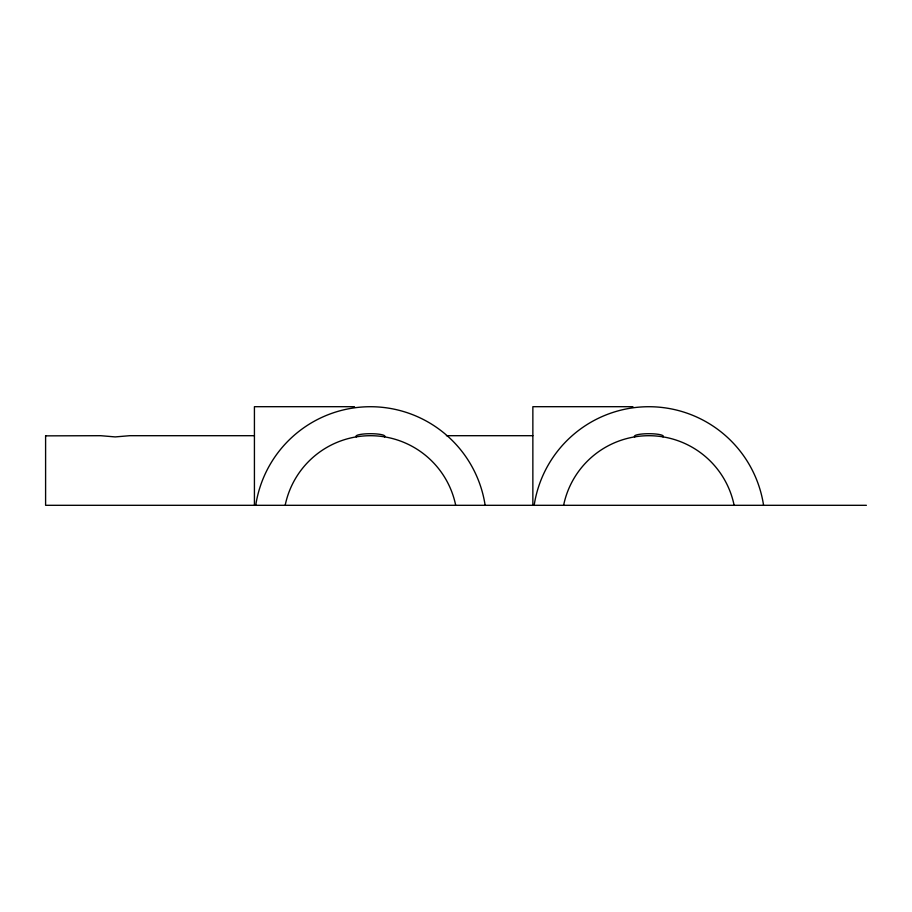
<?xml version="1.0" encoding="UTF-8"?>
<svg xmlns="http://www.w3.org/2000/svg" width="912" height="912" viewBox="0 0 912 912"><rect width="100%" height="100%" fill="white"/><g stroke="black" fill="none" stroke-linecap="round" stroke-linejoin="round"><path stroke-width="1.37" d="M45.6 435.856L100.708 435.697L115.208 436.916L129.698 435.697L254.425 435.697M354.506 406.695L254.425 406.695L254.425 505.305M632.939 406.695L532.859 406.695L532.859 505.305M446.413 435.697L532.859 435.697M866.4 505.305L45.6 505.305L45.6 435.697M285.182 505.305A87.016 87.016 0 0 1 455.692 505.305M356.364 436.894A14.455 2.599 0 0 1 370.443 433.702A14.455 2.599 0 0 1 384.522 436.894M255.736 505.305A116.018 116.018 0 0 1 485.138 505.305M563.616 505.305A87.016 87.016 0 0 1 734.126 505.305M634.798 436.894A14.455 2.599 0 0 1 648.877 433.702A14.455 2.599 0 0 1 662.956 436.894M534.17 505.305A116.018 116.018 0 0 1 763.572 505.305"/></g></svg>
